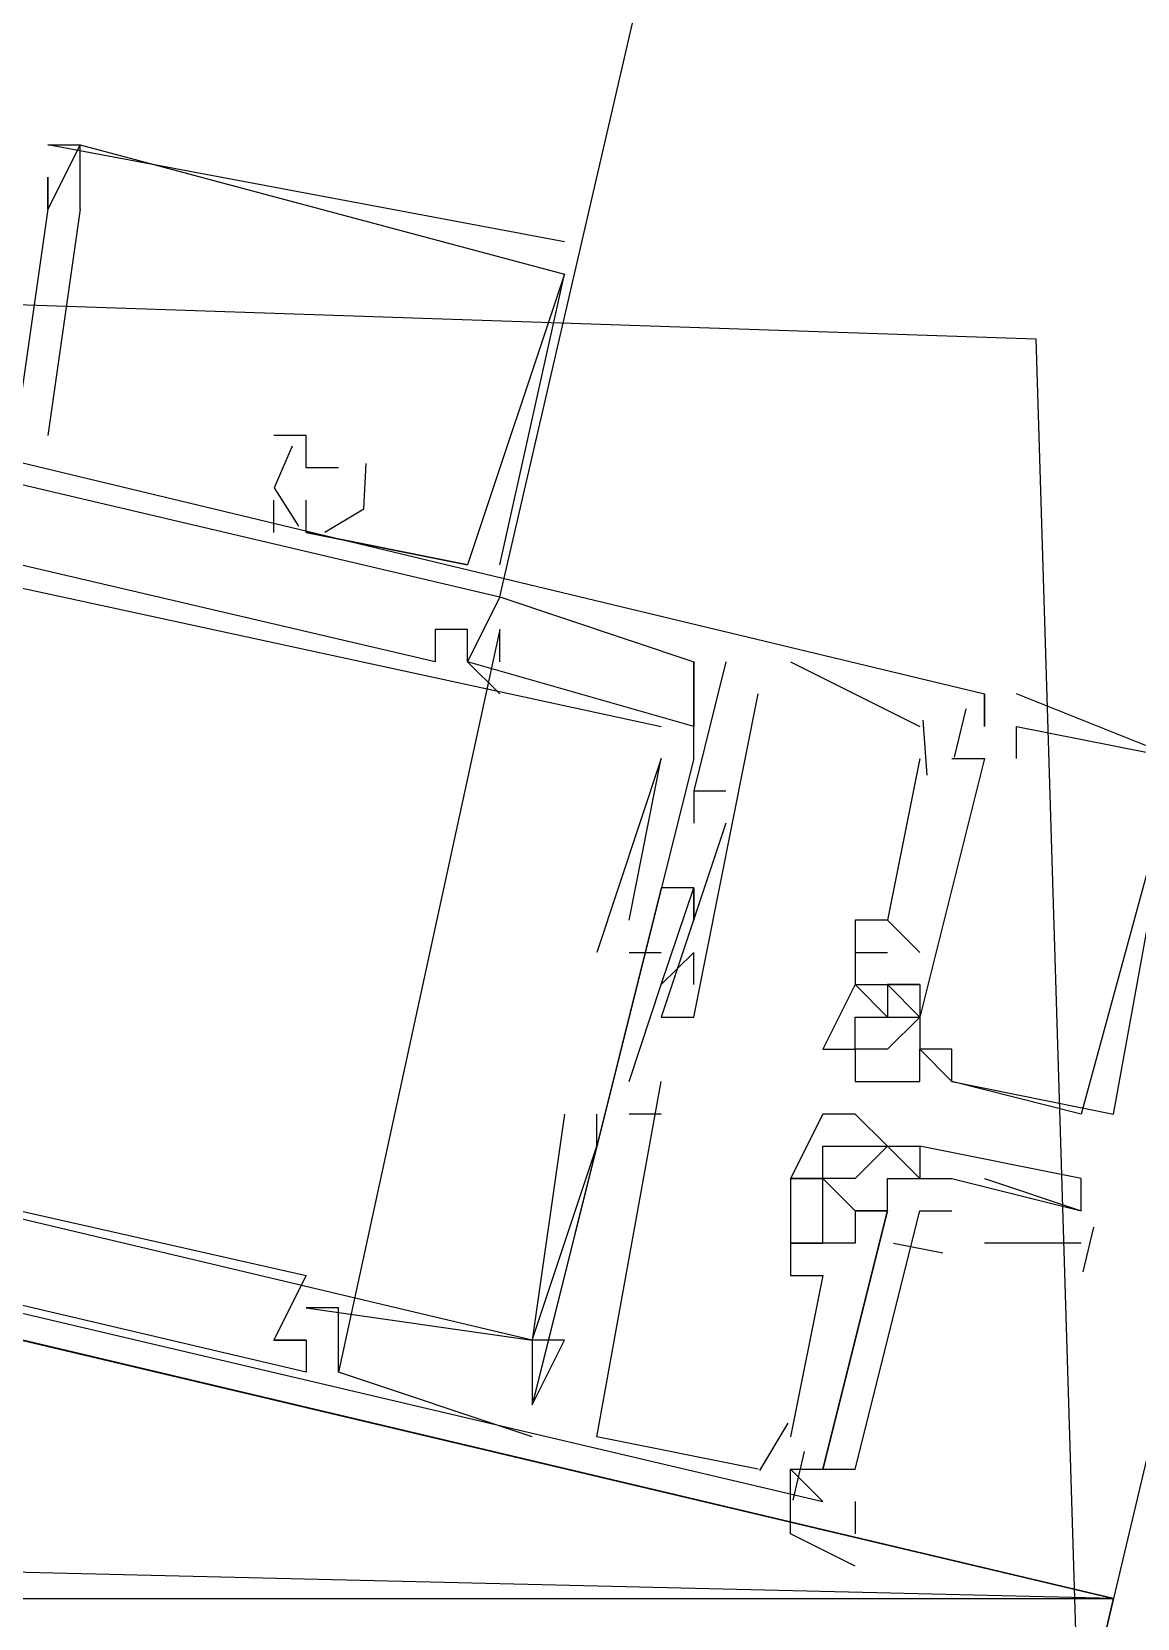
# Model space of a CAD drawing. Header units: feet. Extents: x -84 to 198, y -22 to 181.
# Drawn here: x 119.393 to 119.85, y 40.876 to 41.531 of the extents above; entities that cross this region are included whole.
import ezdxf

# ---------------------------------------------------------------- set-up
doc = ezdxf.new("R2010")
doc.units = ezdxf.units.FT
for name, color, linetype in [('A-AREA-UNIDAD', 30, 'CONTINUOUS'), ('A-LINEA', 7, 'CONTINUOUS'), ('A-MURO-CONCRETO', 8, 'CONTINUOUS')]:
    doc.layers.add(name, color=color, linetype=linetype)

msp = doc.modelspace()

# ---------------------------------------------------------------- linework, layer by layer
at = {"layer": 'A-AREA-UNIDAD'}
msp.add_lwpolyline([(106.912, 44.2844), (118.752, 41.44), (119.808, 41.4044), (119.84, 40.3556), (119.392, 38.56), (126.56, 36.8356), (127.968, 39.3244), (129.28, 42.72), (130.24, 46.72), (130.592, 50.1689), (130.4, 55.1289), (128.992, 61.5289), (128.608, 64.7289), (128.64, 68.96), (129.28, 72.8), (118.048, 75.4133), (118, 75.6444), (117.472, 75.7689), (116.24, 75.68), (104.08, 78.5244)], dxfattribs=at)
at = {"layer": 'A-LINEA'}
for p, q in [((119.4, 41.4844), (119.4, 41.4844)), ((119.4, 41.4844), (119.4, 41.4844)), ((119.4, 41.4844), (119.4, 41.4844)), ((119.4133, 41.4844), (119.4133, 41.4844)), ((119.4133, 41.4844), (119.4133, 41.4844)), ((119.4133, 41.4844), (119.4133, 41.4844)), ((119.4133, 41.4844), (119.4133, 41.4844)), ((119.4133, 41.4844), (119.4133, 41.4844)), ((119.4133, 41.4844), (119.4133, 41.4844)), ((119.4, 41.4711), (119.4, 41.4711)), ((119.4, 41.4711), (119.4, 41.4711)), ((119.4, 41.4711), (119.4, 41.4711)), ((119.4133, 41.4578), (119.4, 41.3644)), ((119.4, 41.4578), (119.4, 41.4578)), ((119.4, 41.4578), (119.4, 41.4578)), ((119.4, 41.4578), (119.4, 41.4578)), ((119.4133, 41.4578), (119.4, 41.3644)), ((119.4, 41.4578), (119.4, 41.4578)), ((119.4, 41.4578), (119.4, 41.4578)), ((119.4, 41.4578), (119.4, 41.4578)), ((119.4133, 41.4578), (119.4, 41.3644)), ((119.4, 41.4578), (119.4, 41.4578)), ((119.4, 41.4578), (119.4, 41.4578)), ((119.4, 41.4578), (119.4, 41.4578)), ((119.4133, 41.4578), (119.4133, 41.4578)), ((119.4133, 41.4578), (119.4133, 41.4578)), ((119.4133, 41.4578), (119.4133, 41.4578)), ((119.6133, 41.4444), (119.6133, 41.4444)), ((119.6133, 41.4444), (119.6133, 41.4444)), ((119.6133, 41.4444), (119.6133, 41.4444)), ((119.5867, 41.3111), (119.6133, 41.4311)), ((119.5867, 41.3111), (119.6133, 41.4311)), ((119.5867, 41.3111), (119.6133, 41.4311)), ((119.6133, 41.4311), (119.6133, 41.4311)), ((119.6133, 41.4311), (119.6133, 41.4311)), ((119.6133, 41.4311), (119.6133, 41.4311)), ((119.6133, 41.4311), (119.6133, 41.4311)), ((119.6133, 41.4311), (119.6133, 41.4311)), ((119.6133, 41.4311), (119.6133, 41.4311)), ((119.4, 41.3644), (119.4, 41.3644)), ((119.4, 41.3644), (119.4, 41.3644)), ((119.4, 41.3644), (119.4, 41.3644)), ((119.4933, 41.3644), (119.4933, 41.3644)), ((119.4933, 41.3644), (119.4933, 41.3644)), ((119.4933, 41.3644), (119.4933, 41.3644)), ((119.5067, 41.3644), (119.5067, 41.3644)), ((119.5067, 41.3644), (119.5067, 41.3644)), ((119.5067, 41.3644), (119.5067, 41.3644)), ((119.5067, 41.3511), (119.5067, 41.3511)), ((119.5067, 41.3511), (119.5067, 41.3511)), ((119.5067, 41.3511), (119.5067, 41.3511)), ((119.52, 41.3511), (119.52, 41.3511)), ((119.52, 41.3511), (119.52, 41.3511)), ((119.52, 41.3511), (119.52, 41.3511)), ((119.4933, 41.3244), (119.4933, 41.3378)), ((119.4933, 41.3378), (119.4933, 41.3378)), ((119.4933, 41.3244), (119.4933, 41.3378)), ((119.4933, 41.3378), (119.4933, 41.3378)), ((119.4933, 41.3244), (119.4933, 41.3378)), ((119.4933, 41.3378), (119.4933, 41.3378)), ((119.5067, 41.3378), (119.5067, 41.3378)), ((119.5067, 41.3378), (119.5067, 41.3378)), ((119.5067, 41.3378), (119.5067, 41.3378)), ((119.4933, 41.3244), (119.4933, 41.3244)), ((119.4933, 41.3244), (119.4933, 41.3244)), ((119.4933, 41.3244), (119.4933, 41.3244)), ((119.5067, 41.3244), (119.5733, 41.3111)), ((119.5067, 41.3244), (119.5067, 41.3244)), ((119.5067, 41.3244), (119.5067, 41.3244)), ((119.5067, 41.3244), (119.5733, 41.3111)), ((119.5067, 41.3244), (119.5067, 41.3244)), ((119.5067, 41.3244), (119.5067, 41.3244)), ((119.5067, 41.3244), (119.5733, 41.3111)), ((119.5067, 41.3244), (119.5067, 41.3244)), ((119.5067, 41.3244), (119.5067, 41.3244)), ((119.5733, 41.3111), (119.5733, 41.3111)), ((119.5733, 41.3111), (119.5733, 41.3111)), ((119.5733, 41.3111), (119.5733, 41.3111)), ((119.5733, 41.3111), (119.5733, 41.3111)), ((119.5733, 41.3111), (119.5733, 41.3111)), ((119.5733, 41.3111), (119.5733, 41.3111)), ((119.5867, 41.3111), (119.5867, 41.3111)), ((119.5867, 41.3111), (119.5867, 41.3111)), ((119.5867, 41.3111), (119.5867, 41.3111)), ((119.5867, 41.2978), (119.6667, 41.2711)), ((119.5867, 41.2978), (119.5867, 41.2978)), ((119.5867, 41.2978), (119.5867, 41.2978)), ((119.5867, 41.2978), (119.6667, 41.2711)), ((119.5867, 41.2978), (119.5867, 41.2978)), ((119.5867, 41.2978), (119.5867, 41.2978)), ((119.5867, 41.2978), (119.6667, 41.2711)), ((119.5867, 41.2978), (119.5867, 41.2978)), ((119.5867, 41.2978), (119.5867, 41.2978)), ((119.5867, 41.2844), (119.52, 40.9778)), ((119.5867, 41.2844), (119.52, 40.9778)), ((119.5867, 41.2844), (119.52, 40.9778)), ((119.56, 41.2844), (119.56, 41.2844)), ((119.56, 41.2844), (119.56, 41.2844)), ((119.56, 41.2844), (119.56, 41.2844)), ((119.5733, 41.2844), (119.5733, 41.2844)), ((119.5733, 41.2844), (119.5733, 41.2844)), ((119.5733, 41.2844), (119.5733, 41.2844)), ((119.5733, 41.2844), (119.5733, 41.2844)), ((119.5733, 41.2844), (119.5733, 41.2844)), ((119.5733, 41.2844), (119.5733, 41.2844)), ((119.5867, 41.2711), (119.5867, 41.2844)), ((119.5867, 41.2844), (119.5867, 41.2844)), ((119.5867, 41.2711), (119.5867, 41.2844)), ((119.5867, 41.2844), (119.5867, 41.2844)), ((119.5867, 41.2711), (119.5867, 41.2844)), ((119.5867, 41.2844), (119.5867, 41.2844)), ((119.56, 41.2711), (119.56, 41.2711)), ((119.56, 41.2711), (119.56, 41.2711)), ((119.56, 41.2711), (119.56, 41.2711)), ((119.5733, 41.2711), (119.5733, 41.2711)), ((119.5733, 41.2711), (119.5733, 41.2711)), ((119.5733, 41.2711), (119.5733, 41.2711)), ((119.5733, 41.2711), (119.5733, 41.2711)), ((119.5733, 41.2711), (119.5733, 41.2711)), ((119.5733, 41.2711), (119.5733, 41.2711)), ((119.5733, 41.2711), (119.5733, 41.2711)), ((119.5733, 41.2711), (119.5733, 41.2711)), ((119.5733, 41.2711), (119.5733, 41.2711)), ((119.5867, 41.2711), (119.5867, 41.2711)), ((119.5867, 41.2711), (119.5867, 41.2711)), ((119.5867, 41.2711), (119.5867, 41.2711)), ((119.6667, 41.2711), (119.6667, 41.2711)), ((119.6667, 41.2311), (119.6667, 41.2711)), ((119.6667, 41.2711), (119.6667, 41.2711)), ((119.6667, 41.2711), (119.6667, 41.2711)), ((119.6667, 41.2711), (119.6667, 41.2711)), ((119.6667, 41.2311), (119.6667, 41.2711)), ((119.6667, 41.2711), (119.6667, 41.2711)), ((119.6667, 41.2711), (119.6667, 41.2711)), ((119.6667, 41.2711), (119.6667, 41.2711)), ((119.6667, 41.2311), (119.6667, 41.2711)), ((119.6667, 41.2711), (119.6667, 41.2711)), ((119.6667, 41.2711), (119.6667, 41.2711)), ((119.68, 41.2711), (119.68, 41.2711)), ((119.68, 41.2711), (119.68, 41.2711)), ((119.68, 41.2711), (119.68, 41.2711)), ((119.7067, 41.2711), (119.76, 41.2444)), ((119.7067, 41.2711), (119.7067, 41.2711)), ((119.7067, 41.2711), (119.76, 41.2444)), ((119.7067, 41.2711), (119.7067, 41.2711)), ((119.7067, 41.2711), (119.76, 41.2444)), ((119.7067, 41.2711), (119.7067, 41.2711)), ((119.5867, 41.2578), (119.5867, 41.2578)), ((119.5867, 41.2578), (119.5867, 41.2578)), ((119.5867, 41.2578), (119.5867, 41.2578)), ((119.6933, 41.2578), (119.6933, 41.2578)), ((119.6933, 41.2578), (119.6933, 41.2578)), ((119.6933, 41.2578), (119.6933, 41.2578)), ((119.7067, 41.2578), (119.7067, 41.2578)), ((119.7067, 41.2578), (119.7067, 41.2578)), ((119.7067, 41.2578), (119.7067, 41.2578)), ((119.7867, 41.2578), (119.7867, 41.2578)), ((119.7867, 41.2578), (119.7867, 41.2578)), ((119.7867, 41.2578), (119.7867, 41.2444)), ((119.7867, 41.2578), (119.7867, 41.2578)), ((119.7867, 41.2578), (119.7867, 41.2578)), ((119.7867, 41.2578), (119.7867, 41.2578)), ((119.7867, 41.2578), (119.7867, 41.2444)), ((119.7867, 41.2578), (119.7867, 41.2578)), ((119.7867, 41.2578), (119.7867, 41.2578)), ((119.7867, 41.2578), (119.7867, 41.2578)), ((119.7867, 41.2578), (119.7867, 41.2444)), ((119.7867, 41.2578), (119.7867, 41.2578)), ((119.8, 41.2578), (119.8, 41.2578)), ((119.8, 41.2578), (119.8, 41.2578)), ((119.8, 41.2578), (119.8, 41.2578)), ((119.779, 41.2517), (119.7743, 41.2317)), ((119.779, 41.2517), (119.7743, 41.2317)), ((119.779, 41.2517), (119.7743, 41.2317)), ((119.6533, 41.2444), (119.6533, 41.2444)), ((119.6533, 41.2444), (119.6533, 41.2444)), ((119.6533, 41.2444), (119.6533, 41.2444)), ((119.6667, 41.2444), (119.6667, 41.2444)), ((119.6667, 41.2444), (119.6667, 41.2444)), ((119.6667, 41.2444), (119.6667, 41.2444)), ((119.76, 41.2444), (119.76, 41.2444)), ((119.76, 41.2444), (119.76, 41.2444)), ((119.76, 41.2444), (119.76, 41.2444)), ((119.7613, 41.2469), (119.7629, 41.2242)), ((119.7613, 41.2469), (119.7629, 41.2242)), ((119.7613, 41.2469), (119.7629, 41.2242)), ((119.7867, 41.2444), (119.7867, 41.2444)), ((119.7867, 41.2444), (119.7867, 41.2444)), ((119.7867, 41.2444), (119.7867, 41.2444)), ((119.7867, 41.2444), (119.7867, 41.2444)), ((119.7867, 41.2444), (119.7867, 41.2444)), ((119.7867, 41.2444), (119.7867, 41.2444)), ((119.7867, 41.2444), (119.7867, 41.2444)), ((119.7867, 41.2444), (119.7867, 41.2444)), ((119.7867, 41.2444), (119.7867, 41.2444)), ((119.8, 41.2444), (119.8, 41.2444)), ((119.8, 41.2444), (119.8, 41.2444)), ((119.8, 41.2444), (119.8, 41.2444)), ((119.6667, 41.2311), (119.6, 40.9644)), ((119.6667, 41.2311), (119.6, 40.9644)), ((119.6667, 41.2311), (119.6, 40.9644)), ((119.6533, 41.2311), (119.6267, 41.1511)), ((119.6533, 41.2311), (119.6267, 41.1511)), ((119.6533, 41.2311), (119.6267, 41.1511)), ((119.64, 41.1644), (119.6533, 41.2311)), ((119.64, 41.1644), (119.6533, 41.2311)), ((119.64, 41.1644), (119.6533, 41.2311)), ((119.6533, 41.2311), (119.6533, 41.2311)), ((119.6533, 41.2311), (119.6533, 41.2311)), ((119.6533, 41.2311), (119.6533, 41.2311)), ((119.6533, 41.2311), (119.6533, 41.2311)), ((119.6533, 41.2311), (119.6533, 41.2311)), ((119.6533, 41.2311), (119.6533, 41.2311)), ((119.6667, 41.2311), (119.6667, 41.2311)), ((119.6667, 41.2311), (119.6667, 41.2311)), ((119.6667, 41.2311), (119.6667, 41.2311)), ((119.76, 41.2311), (119.76, 41.2311)), ((119.76, 41.2311), (119.76, 41.2311)), ((119.76, 41.2311), (119.76, 41.2311)), ((119.7733, 41.2311), (119.7733, 41.2311)), ((119.7733, 41.2311), (119.7733, 41.2311)), ((119.7733, 41.2311), (119.7733, 41.2311)), ((119.7867, 41.2311), (119.7867, 41.2311)), ((119.7867, 41.2311), (119.7867, 41.2311)), ((119.7867, 41.2311), (119.7867, 41.2311)), ((119.7867, 41.2311), (119.7867, 41.2311)), ((119.7867, 41.2311), (119.7867, 41.2311)), ((119.7867, 41.2311), (119.7867, 41.2311)), ((119.7867, 41.2311), (119.7867, 41.2311)), ((119.7867, 41.2311), (119.7867, 41.2311)), ((119.7867, 41.2311), (119.7867, 41.2311)), ((119.8, 41.2311), (119.8, 41.2311)), ((119.8, 41.2311), (119.8, 41.2311)), ((119.8, 41.2311), (119.8, 41.2311)), ((119.6667, 41.2178), (119.68, 41.2178)), ((119.6667, 41.2178), (119.6667, 41.2178)), ((119.6667, 41.2178), (119.6667, 41.2178)), ((119.6667, 41.2178), (119.68, 41.2178)), ((119.6667, 41.2178), (119.6667, 41.2178)), ((119.6667, 41.2178), (119.6667, 41.2178)), ((119.6667, 41.2178), (119.68, 41.2178)), ((119.6667, 41.2178), (119.6667, 41.2178)), ((119.6667, 41.2178), (119.6667, 41.2178)), ((119.68, 41.2178), (119.68, 41.2178)), ((119.68, 41.2178), (119.68, 41.2178)), ((119.68, 41.2178), (119.68, 41.2178)), ((119.6667, 41.2044), (119.6667, 41.2044)), ((119.6667, 41.2044), (119.6667, 41.2044)), ((119.6667, 41.2044), (119.6667, 41.2044)), ((119.68, 41.2044), (119.68, 41.2044)), ((119.68, 41.2044), (119.68, 41.2044)), ((119.68, 41.2044), (119.68, 41.2044)), ((119.6533, 41.1778), (119.6533, 41.1778)), ((119.6533, 41.1778), (119.6533, 41.1778)), ((119.6533, 41.1778), (119.6533, 41.1778)), ((119.6667, 41.1778), (119.6667, 41.1778)), ((119.6667, 41.1778), (119.6667, 41.1778)), ((119.6667, 41.1778), (119.6667, 41.1778)), ((119.6667, 41.1778), (119.6667, 41.1778)), ((119.6667, 41.1778), (119.6667, 41.1778)), ((119.6667, 41.1778), (119.6667, 41.1778)), ((119.64, 41.1644), (119.64, 41.1644)), ((119.64, 41.1644), (119.64, 41.1644)), ((119.64, 41.1644), (119.64, 41.1644)), ((119.6667, 41.1644), (119.6667, 41.1644)), ((119.6667, 41.1644), (119.6667, 41.1644)), ((119.6667, 41.1644), (119.6667, 41.1644)), ((119.7333, 41.1644), (119.7333, 41.1644)), ((119.7333, 41.1644), (119.7333, 41.1644)), ((119.7333, 41.1644), (119.7333, 41.1644)), ((119.7467, 41.1644), (119.76, 41.1511)), ((119.7467, 41.1644), (119.7467, 41.1644)), ((119.7467, 41.1644), (119.7467, 41.1644)), ((119.7467, 41.1644), (119.76, 41.1511)), ((119.7467, 41.1644), (119.7467, 41.1644)), ((119.7467, 41.1644), (119.7467, 41.1644)), ((119.7467, 41.1644), (119.76, 41.1511)), ((119.7467, 41.1644), (119.7467, 41.1644)), ((119.7467, 41.1644), (119.7467, 41.1644)), ((119.6267, 41.1511), (119.6267, 41.1511)), ((119.6267, 41.1511), (119.6267, 41.1511)), ((119.6267, 41.1511), (119.6267, 41.1511)), ((119.64, 41.1511), (119.64, 41.1511)), ((119.64, 41.1511), (119.64, 41.1511)), ((119.64, 41.1511), (119.64, 41.1511)), ((119.6533, 41.1511), (119.6533, 41.1511)), ((119.6533, 41.1511), (119.6533, 41.1511)), ((119.6533, 41.1511), (119.6533, 41.1511)), ((119.6533, 41.1511), (119.6533, 41.1511)), ((119.6533, 41.1511), (119.6533, 41.1511)), ((119.6533, 41.1511), (119.6533, 41.1511)), ((119.6667, 41.1378), (119.6667, 41.1511)), ((119.6667, 41.1511), (119.6667, 41.1511)), ((119.6667, 41.1378), (119.6667, 41.1511)), ((119.6667, 41.1511), (119.6667, 41.1511)), ((119.6667, 41.1378), (119.6667, 41.1511)), ((119.6667, 41.1511), (119.6667, 41.1511)), ((119.7333, 41.1511), (119.7467, 41.1511)), ((119.7333, 41.1511), (119.7333, 41.1511)), ((119.7333, 41.1511), (119.7467, 41.1511)), ((119.7333, 41.1511), (119.7333, 41.1511)), ((119.7333, 41.1511), (119.7467, 41.1511)), ((119.7333, 41.1511), (119.7333, 41.1511)), ((119.7467, 41.1511), (119.7467, 41.1511)), ((119.7467, 41.1511), (119.7467, 41.1511)), ((119.7467, 41.1511), (119.7467, 41.1511)), ((119.76, 41.1511), (119.76, 41.1511)), ((119.76, 41.1511), (119.76, 41.1511)), ((119.76, 41.1511), (119.76, 41.1511)), ((119.64, 41.0978), (119.6533, 41.1378)), ((119.64, 41.0978), (119.6533, 41.1378)), ((119.64, 41.0978), (119.6533, 41.1378)), ((119.6533, 41.1378), (119.6533, 41.1378)), ((119.6533, 41.1378), (119.6533, 41.1378)), ((119.6533, 41.1378), (119.6533, 41.1378)), ((119.6533, 41.1378), (119.6533, 41.1378)), ((119.6533, 41.1378), (119.6533, 41.1378)), ((119.6533, 41.1378), (119.6533, 41.1378)), ((119.6667, 41.1378), (119.6667, 41.1378)), ((119.6667, 41.1378), (119.6667, 41.1378)), ((119.6667, 41.1378), (119.6667, 41.1378)), ((119.7333, 41.1378), (119.7333, 41.1378)), ((119.7333, 41.1378), (119.7333, 41.1378)), ((119.7333, 41.1378), (119.7333, 41.1378)), ((119.7333, 41.1378), (119.7333, 41.1378)), ((119.7333, 41.1378), (119.7333, 41.1378)), ((119.7333, 41.1378), (119.7333, 41.1378)), ((119.7333, 41.1378), (119.7333, 41.1378)), ((119.7333, 41.1378), (119.7333, 41.1378)), ((119.7333, 41.1378), (119.7333, 41.1378)), ((119.7333, 41.1378), (119.7333, 41.1378)), ((119.7333, 41.1378), (119.7333, 41.1378)), ((119.7333, 41.1378), (119.7333, 41.1378)), ((119.7467, 41.1378), (119.7467, 41.1378)), ((119.7467, 41.1378), (119.7467, 41.1378)), ((119.7467, 41.1378), (119.7467, 41.1378)), ((119.7467, 41.1378), (119.7467, 41.1378)), ((119.7467, 41.1378), (119.7467, 41.1378)), ((119.7467, 41.1378), (119.7467, 41.1378)), ((119.7467, 41.1378), (119.7467, 41.1378)), ((119.7467, 41.1378), (119.7467, 41.1378)), ((119.7467, 41.1378), (119.7467, 41.1378)), ((119.7467, 41.1378), (119.7467, 41.1378)), ((119.7467, 41.1378), (119.7467, 41.1378)), ((119.7467, 41.1378), (119.7467, 41.1378)), ((119.76, 41.1378), (119.76, 41.1378)), ((119.76, 41.1378), (119.76, 41.1378)), ((119.76, 41.1378), (119.76, 41.1378)), ((119.76, 41.1378), (119.76, 41.1378)), ((119.76, 41.1378), (119.76, 41.1378)), ((119.76, 41.1378), (119.76, 41.1378)), ((119.76, 41.1378), (119.76, 41.1378)), ((119.76, 41.1378), (119.76, 41.1378)), ((119.76, 41.1378), (119.76, 41.1378)), ((119.6533, 41.1244), (119.6533, 41.1244)), ((119.6533, 41.1244), (119.6533, 41.1244)), ((119.6533, 41.1244), (119.6533, 41.1244)), ((119.6667, 41.1244), (119.6667, 41.1244)), ((119.6667, 41.1244), (119.6667, 41.1244)), ((119.6667, 41.1244), (119.6667, 41.1244)), ((119.7333, 41.1244), (119.7333, 41.1244)), ((119.7333, 41.1244), (119.7333, 41.1244)), ((119.7333, 41.1244), (119.7333, 41.1244)), ((119.7467, 41.1244), (119.7467, 41.1244)), ((119.7467, 41.1244), (119.7467, 41.1244)), ((119.7467, 41.1244), (119.7467, 41.1244)), ((119.76, 41.1244), (119.76, 41.1244)), ((119.76, 41.1244), (119.76, 41.1244)), ((119.76, 41.1244), (119.76, 41.1244)), ((119.76, 41.1244), (119.76, 41.1244)), ((119.76, 41.1244), (119.76, 41.1244)), ((119.76, 41.1244), (119.76, 41.1244)), ((119.76, 41.1244), (119.76, 41.1244)), ((119.76, 41.1244), (119.76, 41.1244)), ((119.76, 41.1244), (119.76, 41.1244)), ((119.72, 41.1111), (119.72, 41.1111)), ((119.72, 41.1111), (119.72, 41.1111)), ((119.72, 41.1111), (119.72, 41.1111)), ((119.7333, 41.1111), (119.7333, 41.1111)), ((119.7333, 41.1111), (119.7333, 41.1111)), ((119.7333, 41.1111), (119.7333, 41.1111)), ((119.7333, 41.1111), (119.7333, 41.1111)), ((119.7333, 41.1111), (119.7333, 41.1111)), ((119.7333, 41.1111), (119.7333, 41.1111)), ((119.7467, 41.1111), (119.7467, 41.1111)), ((119.7467, 41.1111), (119.7467, 41.1111)), ((119.7467, 41.1111), (119.7467, 41.1111)), ((119.76, 41.1111), (119.76, 41.1111)), ((119.76, 41.1111), (119.76, 41.1111)), ((119.76, 41.1111), (119.76, 41.1111)), ((119.76, 41.1111), (119.76, 41.1111)), ((119.76, 41.1111), (119.76, 41.1111)), ((119.76, 41.1111), (119.76, 41.1111)), ((119.7733, 41.1111), (119.7733, 41.1111)), ((119.7733, 41.1111), (119.7733, 41.1111)), ((119.7733, 41.1111), (119.7733, 41.1111)), ((119.64, 41.0978), (119.64, 41.0978)), ((119.64, 41.0978), (119.64, 41.0978)), ((119.64, 41.0978), (119.64, 41.0978)), ((119.6533, 41.0978), (119.6533, 41.0978)), ((119.6533, 41.0978), (119.6533, 41.0978)), ((119.6533, 41.0978), (119.6533, 41.0978)), ((119.7333, 41.0978), (119.7333, 41.0978)), ((119.7333, 41.0978), (119.7333, 41.0978)), ((119.7333, 41.0978), (119.7333, 41.0978)), ((119.76, 41.0978), (119.76, 41.0978)), ((119.76, 41.0978), (119.76, 41.0978)), ((119.76, 41.0978), (119.76, 41.0978)), ((119.7733, 41.0978), (119.7733, 41.0978)), ((119.7733, 41.0978), (119.7733, 41.0978)), ((119.7733, 41.0978), (119.7733, 41.0978)), ((119.7733, 41.0978), (119.7733, 41.0978)), ((119.7733, 41.0978), (119.7733, 41.0978)), ((119.7733, 41.0978), (119.7733, 41.0978)), ((119.7867, 41.0978), (119.7867, 41.0978)), ((119.7867, 41.0978), (119.7867, 41.0978)), ((119.7867, 41.0978), (119.7867, 41.0978)), ((119.6133, 41.0844), (119.6133, 41.0844)), ((119.6133, 41.0844), (119.6133, 41.0844)), ((119.6133, 41.0844), (119.6133, 41.0844)), ((119.6267, 41.0844), (119.6267, 41.0844)), ((119.6267, 41.0844), (119.6267, 41.0844)), ((119.6267, 41.0844), (119.6267, 41.0844)), ((119.6533, 41.0844), (119.64, 41.0844)), ((119.64, 41.0844), (119.64, 41.0844)), ((119.6533, 41.0844), (119.64, 41.0844)), ((119.64, 41.0844), (119.64, 41.0844)), ((119.6533, 41.0844), (119.64, 41.0844)), ((119.64, 41.0844), (119.64, 41.0844)), ((119.6533, 41.0844), (119.6533, 41.0844)), ((119.6533, 41.0844), (119.6533, 41.0844)), ((119.6533, 41.0844), (119.6533, 41.0844)), ((119.72, 41.0844), (119.72, 41.0844)), ((119.7467, 41.0711), (119.7333, 41.0844)), ((119.7333, 41.0844), (119.7333, 41.0844)), ((119.8267, 41.0844), (119.8267, 41.0844)), ((119.8267, 41.0844), (119.8267, 41.0844)), ((119.8267, 41.0844), (119.8267, 41.0844)), ((119.84, 41.0844), (119.84, 41.0844)), ((119.84, 41.0844), (119.84, 41.0844)), ((119.84, 41.0844), (119.84, 41.0844)), ((119.6267, 41.0711), (119.6267, 41.0711)), ((119.6267, 41.0711), (119.6267, 41.0711)), ((119.6267, 41.0711), (119.6267, 41.0711)), ((119.72, 41.0711), (119.72, 41.0711)), ((119.7333, 41.0711), (119.7333, 41.0711)), ((119.7467, 41.0711), (119.7467, 41.0711)), ((119.7467, 41.0711), (119.7467, 41.0711)), ((119.7467, 41.0711), (119.7467, 41.0711)), ((119.76, 41.0711), (119.76, 41.0711)), ((119.76, 41.0711), (119.76, 41.0711)), ((119.7067, 41.0578), (119.7067, 41.0578)), ((119.7067, 41.0578), (119.7067, 41.0578)), ((119.7067, 41.0578), (119.7067, 41.0578)), ((119.7067, 41.0578), (119.7067, 41.0578)), ((119.72, 41.0578), (119.72, 41.0578)), ((119.72, 41.0578), (119.72, 41.0578)), ((119.72, 41.0578), (119.72, 41.0578)), ((119.72, 41.0578), (119.72, 41.0578)), ((119.72, 41.0578), (119.72, 41.0578)), ((119.7333, 41.0578), (119.7333, 41.0578)), ((119.7333, 41.0578), (119.7333, 41.0578)), ((119.7467, 41.0578), (119.7467, 41.0578)), ((119.7467, 41.0578), (119.7467, 41.0578)), ((119.76, 41.0578), (119.76, 41.0578)), ((119.7733, 41.0578), (119.7733, 41.0578)), ((119.7867, 41.0578), (119.8267, 41.0444)), ((119.8267, 41.0578), (119.8267, 41.0578)), ((119.72, 41.0444), (119.72, 41.0444)), ((119.72, 41.0444), (119.72, 41.0444)), ((119.72, 41.0444), (119.72, 41.0444)), ((119.7333, 41.0444), (119.7333, 41.0444)), ((119.7333, 41.0444), (119.7333, 41.0444)), ((119.7333, 41.0444), (119.7333, 41.0444)), ((119.7333, 41.0444), (119.7333, 41.0444)), ((119.7467, 41.0444), (119.7467, 41.0444)), ((119.7467, 41.0444), (119.7467, 41.0444)), ((119.7467, 41.0444), (119.7467, 41.0444)), ((119.7467, 41.0444), (119.7467, 41.0444)), ((119.7867, 41.0444), (119.7867, 41.0444)), ((119.8267, 41.0444), (119.8267, 41.0444)), ((119.8317, 41.0377), (119.8273, 41.0193)), ((119.7067, 41.0311), (119.7067, 41.0311)), ((119.7067, 41.0311), (119.7067, 41.0311)), ((119.7067, 41.0311), (119.7067, 41.0311)), ((119.7067, 41.0311), (119.7067, 41.0311)), ((119.7067, 41.0311), (119.7067, 41.0311)), ((119.7067, 41.0311), (119.7067, 41.0311)), ((119.72, 41.0311), (119.72, 41.0311)), ((119.72, 41.0311), (119.72, 41.0311)), ((119.72, 41.0311), (119.72, 41.0311)), ((119.72, 41.0311), (119.72, 41.0311)), ((119.72, 41.0311), (119.72, 41.0311)), ((119.72, 41.0311), (119.72, 41.0311)), ((119.72, 41.0311), (119.72, 41.0311)), ((119.72, 41.0311), (119.72, 41.0311)), ((119.72, 41.0311), (119.72, 41.0311)), ((119.7333, 41.0311), (119.7333, 41.0311)), ((119.7333, 41.0311), (119.7333, 41.0311)), ((119.7333, 41.0311), (119.7333, 41.0311)), ((119.7695, 41.0269), (119.7492, 41.0309)), ((119.7695, 41.0269), (119.7492, 41.0309)), ((119.7695, 41.0269), (119.7492, 41.0309)), ((119.8267, 41.0311), (119.7867, 41.0311)), ((119.4933, 41.0178), (119.4933, 41.0178)), ((119.4933, 41.0178), (119.4933, 41.0178)), ((119.4933, 41.0178), (119.4933, 41.0178)), ((119.5067, 41.0178), (119.5067, 41.0178)), ((119.5067, 41.0178), (119.5067, 41.0178)), ((119.5067, 41.0178), (119.5067, 41.0178)), ((119.7067, 41.0178), (119.7067, 41.0178)), ((119.7067, 41.0178), (119.7067, 41.0178)), ((119.7067, 41.0178), (119.7067, 41.0178)), ((119.72, 41.0178), (119.72, 41.0178)), ((119.72, 41.0178), (119.72, 41.0178)), ((119.72, 41.0178), (119.72, 41.0178)), ((119.5067, 41.0044), (119.6, 40.9911)), ((119.5067, 41.0044), (119.5067, 41.0044)), ((119.5067, 41.0044), (119.5067, 41.0044)), ((119.5067, 41.0044), (119.6, 40.9911)), ((119.5067, 41.0044), (119.5067, 41.0044)), ((119.5067, 41.0044), (119.5067, 41.0044)), ((119.5067, 41.0044), (119.6, 40.9911)), ((119.5067, 41.0044), (119.5067, 41.0044)), ((119.5067, 41.0044), (119.5067, 41.0044)), ((119.52, 41.0044), (119.52, 41.0044)), ((119.52, 41.0044), (119.52, 41.0044)), ((119.52, 41.0044), (119.52, 41.0044)), ((119.4933, 40.9911), (119.4933, 40.9911)), ((119.4933, 40.9911), (119.4933, 40.9911)), ((119.4933, 40.9911), (119.4933, 40.9911)), ((119.5067, 40.9911), (119.5067, 40.9911)), ((119.5067, 40.9911), (119.5067, 40.9911)), ((119.5067, 40.9911), (119.5067, 40.9911)), ((119.5067, 40.9911), (119.5067, 40.9911)), ((119.5067, 40.9911), (119.5067, 40.9911)), ((119.5067, 40.9911), (119.5067, 40.9911)), ((119.6, 40.9911), (119.6, 40.9911)), ((119.6, 40.9911), (119.6, 40.9911)), ((119.6, 40.9911), (119.6, 40.9911)), ((119.6, 40.9911), (119.6, 40.9911)), ((119.6, 40.9911), (119.6, 40.9911)), ((119.6, 40.9911), (119.6, 40.9911)), ((119.6, 40.9911), (119.6, 40.9911)), ((119.6, 40.9911), (119.6, 40.9911)), ((119.6, 40.9911), (119.6, 40.9911)), ((119.6133, 40.9911), (119.6133, 40.9911)), ((119.6133, 40.9911), (119.6133, 40.9911)), ((119.6133, 40.9911), (119.6133, 40.9911)), ((119.5067, 40.9778), (119.5067, 40.9778)), ((119.5067, 40.9778), (119.5067, 40.9778)), ((119.5067, 40.9778), (119.5067, 40.9778)), ((119.52, 40.9778), (119.52, 40.9778)), ((119.52, 40.9778), (119.52, 40.9778)), ((119.52, 40.9778), (119.52, 40.9778)), ((119.6, 40.9644), (119.6, 40.9644)), ((119.6, 40.9644), (119.6, 40.9644)), ((119.6, 40.9644), (119.6, 40.9644)), ((119.6, 40.9644), (119.6, 40.9644)), ((119.6, 40.9644), (119.6, 40.9644)), ((119.6, 40.9644), (119.6, 40.9644)), ((119.7055, 40.9568), (119.6939, 40.9373)), ((119.7055, 40.9568), (119.6939, 40.9373)), ((119.7055, 40.9568), (119.6939, 40.9373)), ((119.6, 40.9511), (119.6, 40.9511)), ((119.6, 40.9511), (119.6, 40.9511)), ((119.6, 40.9511), (119.6, 40.9511)), ((119.6267, 40.9511), (119.6267, 40.9511)), ((119.6267, 40.9511), (119.6267, 40.9511)), ((119.6267, 40.9511), (119.6267, 40.9511)), ((119.6933, 40.9511), (119.6933, 40.9511)), ((119.6933, 40.9511), (119.6933, 40.9511)), ((119.6933, 40.9511), (119.6933, 40.9511)), ((119.7067, 40.9511), (119.7067, 40.9511)), ((119.7067, 40.9511), (119.7067, 40.9511)), ((119.7067, 40.9511), (119.7067, 40.9511)), ((119.7123, 40.9451), (119.7076, 40.925)), ((119.7123, 40.9451), (119.7076, 40.925)), ((119.7123, 40.9451), (119.7076, 40.925)), ((119.6933, 40.9378), (119.6933, 40.9378)), ((119.6933, 40.9378), (119.6933, 40.9378)), ((119.6933, 40.9378), (119.6933, 40.9378)), ((119.72, 40.9244), (119.7067, 40.9378)), ((119.7067, 40.9378), (119.7067, 40.9378)), ((119.7067, 40.9378), (119.7067, 40.9378)), ((119.7067, 40.9378), (119.7067, 40.9378)), ((119.72, 40.9378), (119.72, 40.9378)), ((119.72, 40.9378), (119.72, 40.9378)), ((119.72, 40.9378), (119.72, 40.9378)), ((119.7067, 40.9244), (119.7067, 40.9244)), ((119.7067, 40.9244), (119.7067, 40.9244)), ((119.7067, 40.9244), (119.7067, 40.9244)), ((119.7067, 40.9244), (119.7067, 40.9244)), ((119.7067, 40.9244), (119.7067, 40.9244)), ((119.7067, 40.9244), (119.7067, 40.9244)), ((119.72, 40.9244), (119.72, 40.9244)), ((119.72, 40.9244), (119.72, 40.9244)), ((119.72, 40.9244), (119.72, 40.9244)), ((119.7333, 40.9244), (119.7333, 40.9111))]:
    msp.add_line(p, q, dxfattribs=at)
for points in [[(117, 59.0311), (123.76, 57.4311), (119.84, 40.8844)], [(119.5867, 41.2978), (120, 43.0844), (120.4267, 44.8844)], [(106.04, 44.1511), (105.3467, 41.2311), (119.16, 37.9644), (119.84, 40.8844), (106.04, 44.1511)], [(119.6133, 41.4444), (119.4, 41.4844), (119.4133, 41.4844), (119.4, 41.4578), (119.4, 41.4711), (119.4, 41.4578), (119.3867, 41.3644), (119.3467, 41.3644)], [(119.6133, 41.4444), (119.4, 41.4844), (119.4133, 41.4844), (119.4, 41.4578), (119.4, 41.4711), (119.4, 41.4578), (119.3867, 41.3644), (119.3467, 41.3644)], [(119.6133, 41.4444), (119.4, 41.4844), (119.4133, 41.4844), (119.4, 41.4578), (119.4, 41.4711), (119.4, 41.4578), (119.3867, 41.3644), (119.3467, 41.3644)], [(119.4133, 41.4578), (119.4133, 41.4844), (119.6133, 41.4311), (119.5733, 41.3111), (119.5067, 41.3244), (119.5067, 41.3378)], [(119.4133, 41.4578), (119.4133, 41.4844), (119.6133, 41.4311), (119.5733, 41.3111), (119.5067, 41.3244), (119.5067, 41.3378)], [(119.4133, 41.4578), (119.4133, 41.4844), (119.6133, 41.4311), (119.5733, 41.3111), (119.5067, 41.3244), (119.5067, 41.3378)], [(119.1067, 41.2578), (119.0933, 41.2578), (119.08, 41.2578), (119.12, 41.4178), (119.7867, 41.2578), (119.7867, 41.2444), (119.7867, 41.2578)], [(119.1067, 41.2578), (119.0933, 41.2578), (119.08, 41.2578), (119.12, 41.4178), (119.7867, 41.2578), (119.7867, 41.2444), (119.7867, 41.2578)], [(119.1067, 41.2578), (119.0933, 41.2578), (119.08, 41.2578), (119.12, 41.4178), (119.7867, 41.2578), (119.7867, 41.2444), (119.7867, 41.2578)], [(119.1333, 41.4044), (119.5867, 41.2978), (119.5733, 41.2711), (119.5867, 41.2578)], [(119.1333, 41.4044), (119.5867, 41.2978), (119.5733, 41.2711), (119.5867, 41.2578)], [(119.1333, 41.4044), (119.5867, 41.2978), (119.5733, 41.2711), (119.5867, 41.2578)], [(119.6667, 41.2711), (119.6667, 41.2444), (119.5733, 41.2711), (119.5733, 41.2844), (119.56, 41.2844), (119.56, 41.2711), (119.16, 41.3644), (119.16, 41.3778), (119.1333, 41.3911), (119.1333, 41.3778), (119.16, 41.3778), (119.1333, 41.2844), (119.1333, 41.2711), (119.16, 41.3511), (119.6533, 41.2444)], [(119.6667, 41.2711), (119.6667, 41.2444), (119.5733, 41.2711), (119.5733, 41.2844), (119.56, 41.2844), (119.56, 41.2711), (119.16, 41.3644), (119.16, 41.3778), (119.1333, 41.3911), (119.1333, 41.3778), (119.16, 41.3778), (119.1333, 41.2844), (119.1333, 41.2711), (119.16, 41.3511), (119.6533, 41.2444)], [(119.6667, 41.2711), (119.6667, 41.2444), (119.5733, 41.2711), (119.5733, 41.2844), (119.56, 41.2844), (119.56, 41.2711), (119.16, 41.3644), (119.16, 41.3778), (119.1333, 41.3911), (119.1333, 41.3778), (119.16, 41.3778), (119.1333, 41.2844), (119.1333, 41.2711), (119.16, 41.3511), (119.6533, 41.2444)], [(119.52, 41.3511), (119.5067, 41.3511), (119.5067, 41.3511), (119.5067, 41.3644), (119.4933, 41.3644)], [(119.52, 41.3511), (119.5067, 41.3511), (119.5067, 41.3511), (119.5067, 41.3644), (119.4933, 41.3644)], [(119.52, 41.3511), (119.5067, 41.3511), (119.5067, 41.3511), (119.5067, 41.3644), (119.4933, 41.3644)], [(119.5009, 41.3601), (119.4934, 41.3429), (119.5035, 41.327)], [(119.5009, 41.3601), (119.4934, 41.3429), (119.5035, 41.327)], [(119.5009, 41.3601), (119.4934, 41.3429), (119.5035, 41.327)], [(119.5144, 41.3245), (119.5305, 41.3342), (119.5314, 41.3529)], [(119.5144, 41.3245), (119.5305, 41.3342), (119.5314, 41.3529)], [(119.5144, 41.3245), (119.5305, 41.3342), (119.5314, 41.3529)], [(119.1067, 41.3111), (119.0933, 41.2311), (119.0667, 41.2311), (119.04, 41.0844), (119.72, 40.9244)], [(119.1067, 41.3111), (119.0933, 41.2311), (119.0667, 41.2311), (119.04, 41.0844), (119.72, 40.9244)], [(119.1067, 41.3111), (119.0933, 41.2311), (119.0667, 41.2311), (119.04, 41.0844), (119.72, 40.9244)], [(119.5067, 40.9911), (119.5067, 40.9778), (119.0533, 41.0844), (119.0667, 41.0978), (119.08, 41.0978), (119.08, 41.1111), (119.0667, 41.1111), (119.0933, 41.2178), (119.1067, 41.2178), (119.12, 41.2978), (119.1333, 41.2978), (119.12, 41.3111)], [(119.5067, 40.9911), (119.5067, 40.9778), (119.0533, 41.0844), (119.0667, 41.0978), (119.08, 41.0978), (119.08, 41.1111), (119.0667, 41.1111), (119.0933, 41.2178), (119.1067, 41.2178), (119.12, 41.2978), (119.1333, 41.2978), (119.12, 41.3111)], [(119.5067, 40.9911), (119.5067, 40.9778), (119.0533, 41.0844), (119.0667, 41.0978), (119.08, 41.0978), (119.08, 41.1111), (119.0667, 41.1111), (119.0933, 41.2178), (119.1067, 41.2178), (119.12, 41.2978), (119.1333, 41.2978), (119.12, 41.3111)], [(119.68, 41.2711), (119.6667, 41.2178), (119.6667, 41.2044)], [(119.68, 41.2711), (119.6667, 41.2178), (119.6667, 41.2044)], [(119.68, 41.2711), (119.6667, 41.2178), (119.6667, 41.2044)], [(119.68, 41.2044), (119.6533, 41.1244), (119.6667, 41.1244), (119.6933, 41.2578)], [(119.68, 41.2044), (119.6533, 41.1244), (119.6667, 41.1244), (119.6933, 41.2578)], [(119.68, 41.2044), (119.6533, 41.1244), (119.6667, 41.1244), (119.6933, 41.2578)], [(119.7467, 41.1378), (119.7467, 41.1378), (119.7467, 41.1244), (119.7333, 41.1378), (119.7333, 41.1378), (119.7333, 41.1378), (119.7333, 41.1378), (119.72, 41.1111), (119.7333, 41.1111), (119.7333, 41.0978), (119.76, 41.0978), (119.76, 41.1111), (119.7733, 41.0978), (119.84, 41.0844), (119.8667, 41.2311), (119.8667, 41.2311), (119.8, 41.2578)], [(119.7467, 41.1378), (119.7467, 41.1378), (119.7467, 41.1244), (119.7333, 41.1378), (119.7333, 41.1378), (119.7333, 41.1378), (119.7333, 41.1378), (119.72, 41.1111), (119.7333, 41.1111), (119.7333, 41.0978), (119.76, 41.0978), (119.76, 41.1111), (119.7733, 41.0978), (119.84, 41.0844), (119.8667, 41.2311), (119.8667, 41.2311), (119.8, 41.2578)], [(119.7467, 41.1378), (119.7467, 41.1378), (119.7467, 41.1244), (119.7333, 41.1378), (119.7333, 41.1378), (119.7333, 41.1378), (119.7333, 41.1378), (119.72, 41.1111), (119.7333, 41.1111), (119.7333, 41.0978), (119.76, 41.0978), (119.76, 41.1111), (119.7733, 41.0978), (119.84, 41.0844), (119.8667, 41.2311), (119.8667, 41.2311), (119.8, 41.2578)], [(119.8, 41.2311), (119.8, 41.2444), (119.8667, 41.2311), (119.8667, 41.2311), (119.8267, 41.0844), (119.8267, 41.0844), (119.7733, 41.0978)], [(119.8, 41.2311), (119.8, 41.2444), (119.8667, 41.2311), (119.8667, 41.2311), (119.8267, 41.0844), (119.8267, 41.0844), (119.7733, 41.0978)], [(119.8, 41.2311), (119.8, 41.2444), (119.8667, 41.2311), (119.8667, 41.2311), (119.8267, 41.0844), (119.8267, 41.0844), (119.7733, 41.0978)], [(119.76, 41.2311), (119.7467, 41.1644), (119.7333, 41.1644), (119.7333, 41.1378), (119.7467, 41.1378)], [(119.76, 41.2311), (119.7467, 41.1644), (119.7333, 41.1644), (119.7333, 41.1378), (119.7467, 41.1378)], [(119.76, 41.2311), (119.7467, 41.1644), (119.7333, 41.1644), (119.7333, 41.1378), (119.7467, 41.1378)], [(119.7733, 41.2311), (119.7867, 41.2311), (119.76, 41.1244), (119.7467, 41.1378), (119.76, 41.1378), (119.7467, 41.1378)], [(119.7733, 41.2311), (119.7867, 41.2311), (119.76, 41.1244), (119.7467, 41.1378), (119.76, 41.1378), (119.7467, 41.1378)], [(119.7733, 41.2311), (119.7867, 41.2311), (119.76, 41.1244), (119.7467, 41.1378), (119.76, 41.1378), (119.7467, 41.1378)], [(119.6133, 41.0844), (119.6, 40.9911), (119.0933, 41.1111), (119.12, 41.2044), (119.1067, 41.1911), (119.0933, 41.0978), (119.0667, 41.0978), (119.0667, 41.0844), (119.0667, 41.0978), (119.0933, 41.0844), (119.0933, 41.1111), (119.5067, 41.0178)], [(119.6133, 41.0844), (119.6, 40.9911), (119.0933, 41.1111), (119.12, 41.2044), (119.1067, 41.1911), (119.0933, 41.0978), (119.0667, 41.0978), (119.0667, 41.0844), (119.0667, 41.0978), (119.0933, 41.0844), (119.0933, 41.1111), (119.5067, 41.0178)], [(119.6133, 41.0844), (119.6, 40.9911), (119.0933, 41.1111), (119.12, 41.2044), (119.1067, 41.1911), (119.0933, 41.0978), (119.0667, 41.0978), (119.0667, 41.0844), (119.0667, 41.0978), (119.0933, 41.0844), (119.0933, 41.1111), (119.5067, 41.0178)], [(119.6667, 41.1511), (119.6533, 41.1378), (119.6667, 41.1778), (119.6667, 41.1644), (119.6667, 41.1778), (119.6533, 41.1778), (119.6, 40.9644)], [(119.6667, 41.1511), (119.6533, 41.1378), (119.6667, 41.1778), (119.6667, 41.1644), (119.6667, 41.1778), (119.6533, 41.1778), (119.6, 40.9644)], [(119.6667, 41.1511), (119.6533, 41.1378), (119.6667, 41.1778), (119.6667, 41.1644), (119.6667, 41.1778), (119.6533, 41.1778), (119.6, 40.9644)], [(119.64, 41.1511), (119.64, 41.1511), (119.6533, 41.1511)], [(119.64, 41.1511), (119.64, 41.1511), (119.6533, 41.1511)], [(119.64, 41.1511), (119.64, 41.1511), (119.6533, 41.1511)], [(119.76, 41.1378), (119.76, 41.1244), (119.76, 41.1111), (119.76, 41.1111)], [(119.76, 41.1378), (119.76, 41.1244), (119.76, 41.1111), (119.76, 41.1111)], [(119.76, 41.1378), (119.76, 41.1244), (119.76, 41.1111), (119.76, 41.1111)], [(119.76, 41.1244), (119.7467, 41.1111), (119.7333, 41.1111), (119.7333, 41.1244), (119.76, 41.1244)], [(119.76, 41.1244), (119.7467, 41.1111), (119.7333, 41.1111), (119.7333, 41.1244), (119.76, 41.1244)], [(119.76, 41.1244), (119.7467, 41.1111), (119.7333, 41.1111), (119.7333, 41.1244), (119.76, 41.1244)], [(119.7733, 41.0978), (119.7733, 41.1111), (119.7733, 41.1111), (119.76, 41.1111)], [(119.7733, 41.0978), (119.7733, 41.1111), (119.7733, 41.1111), (119.76, 41.1111)], [(119.7733, 41.0978), (119.7733, 41.1111), (119.7733, 41.1111), (119.76, 41.1111)], [(119.6933, 40.9378), (119.6267, 40.9511), (119.6533, 41.0978)], [(119.6933, 40.9378), (119.6267, 40.9511), (119.6533, 41.0978)], [(119.6933, 40.9378), (119.6267, 40.9511), (119.6533, 41.0978)], [(119.6, 40.9911), (119.6, 40.9644), (119.6133, 40.9911), (119.6, 40.9911), (119.6267, 41.0711), (119.6267, 41.0844), (119.6267, 41.0844)], [(119.6, 40.9911), (119.6, 40.9644), (119.6133, 40.9911), (119.6, 40.9911), (119.6267, 41.0711), (119.6267, 41.0844), (119.6267, 41.0844)], [(119.6, 40.9911), (119.6, 40.9644), (119.6133, 40.9911), (119.6, 40.9911), (119.6267, 41.0711), (119.6267, 41.0844), (119.6267, 41.0844)], [(119.7333, 41.0844), (119.72, 41.0844), (119.7067, 41.0578), (119.72, 41.0578), (119.72, 41.0578), (119.72, 41.0578), (119.72, 41.0578), (119.7333, 41.0444), (119.7333, 41.0444), (119.7467, 41.0444), (119.7467, 41.0578), (119.7467, 41.0578)], [(119.7333, 41.0578), (119.72, 41.0578), (119.72, 41.0711), (119.7467, 41.0711), (119.7333, 41.0578)], [(119.7467, 41.0578), (119.7733, 41.0578), (119.7733, 41.0578), (119.7733, 41.0578), (119.7733, 41.0578), (119.8267, 41.0444), (119.8267, 41.0444), (119.8267, 41.0578), (119.76, 41.0711), (119.76, 41.0578), (119.7467, 41.0711), (119.76, 41.0711)], [(119.7067, 40.9378), (119.72, 40.9378), (119.7467, 41.0444), (119.7333, 41.0444), (119.7333, 41.0311), (119.72, 41.0311), (119.7067, 41.0311), (119.72, 41.0311), (119.7067, 41.0311), (119.72, 41.0311), (119.72, 41.0444), (119.72, 41.0578), (119.7067, 41.0578), (119.7067, 41.0178)], [(119.7067, 40.9378), (119.72, 40.9378), (119.7467, 41.0444), (119.7333, 41.0444), (119.7333, 41.0311), (119.72, 41.0311), (119.7067, 41.0311), (119.72, 41.0311), (119.7067, 41.0311), (119.72, 41.0311), (119.72, 41.0444), (119.72, 41.0578), (119.7067, 41.0578), (119.7067, 41.0178)], [(119.7067, 40.9378), (119.72, 40.9378), (119.7467, 41.0444), (119.7333, 41.0444), (119.7333, 41.0311), (119.72, 41.0311), (119.7067, 41.0311), (119.72, 41.0311), (119.7067, 41.0311), (119.72, 41.0311), (119.72, 41.0444), (119.72, 41.0578), (119.7067, 41.0578), (119.7067, 41.0178)], [(119.7467, 41.0444), (119.72, 40.9378), (119.7333, 40.9378), (119.76, 41.0444), (119.7733, 41.0444)], [(119.7467, 41.0444), (119.72, 40.9378), (119.7333, 40.9378), (119.76, 41.0444), (119.7733, 41.0444)], [(119.7467, 41.0444), (119.72, 40.9378), (119.7333, 40.9378), (119.76, 41.0444), (119.7733, 41.0444)], [(119.5067, 41.0178), (119.4933, 40.9911), (119.5067, 40.9911)], [(119.5067, 40.9911), (119.4933, 40.9911), (119.4933, 40.9911), (119.5067, 41.0178)], [(119.5067, 41.0178), (119.4933, 40.9911), (119.5067, 40.9911)], [(119.5067, 40.9911), (119.4933, 40.9911), (119.4933, 40.9911), (119.5067, 41.0178)], [(119.5067, 41.0178), (119.4933, 40.9911), (119.5067, 40.9911)], [(119.5067, 40.9911), (119.4933, 40.9911), (119.4933, 40.9911), (119.5067, 41.0178)], [(119.7067, 41.0178), (119.72, 41.0178), (119.7067, 40.9511)], [(119.7067, 41.0178), (119.72, 41.0178), (119.7067, 40.9511)], [(119.7067, 41.0178), (119.72, 41.0178), (119.7067, 40.9511)], [(119.6, 40.9511), (119.52, 40.9778), (119.52, 41.0044), (119.5067, 41.0044)], [(119.6, 40.9511), (119.52, 40.9778), (119.52, 41.0044), (119.5067, 41.0044)], [(119.6, 40.9511), (119.52, 40.9778), (119.52, 41.0044), (119.5067, 41.0044)], [(119.7067, 40.9244), (119.7067, 40.9378), (119.72, 40.9378), (119.7333, 40.9378)], [(119.7333, 40.8978), (119.7067, 40.9111), (119.7067, 40.9244)]]:
    msp.add_lwpolyline(points, dxfattribs=at)
at = {"layer": 'A-MURO-CONCRETO'}
for points in [[(105.3467, 41.2311), (106.8133, 40.8844), (119.84, 40.8844), (105.3467, 41.2311)], [(105.3467, 41.2311), (118.3733, 41.2311), (119.84, 40.8844), (105.3467, 41.2311), (105.3467, 41.2311)], [(106.8133, 40.8844), (119.84, 40.8844), (119.16, 37.9644), (106.8133, 40.8844), (106.8133, 40.8844)]]:
    msp.add_lwpolyline(points, dxfattribs=at)

doc.saveas('drawing.dxf')
